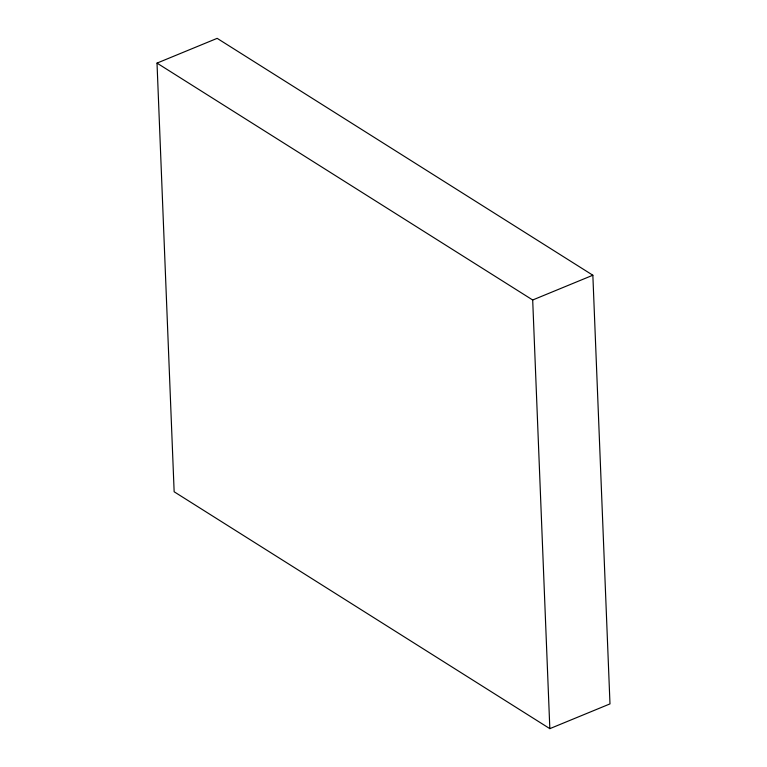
<?xml version="1.0" encoding="UTF-8"?>
<svg xmlns="http://www.w3.org/2000/svg" width="767" height="767" viewBox="0 0 767 767"><rect width="100%" height="100%" fill="white"/><g stroke="black" fill="none" stroke-linecap="round" stroke-linejoin="round"><path stroke-width="1.15" d="M157.014 63.105L217.166 38.35L592.853 275.228L609.986 703.895L549.834 728.65L174.147 491.772L157.014 63.105L532.691 299.993L592.853 275.228M532.691 299.993L549.834 728.65"/></g></svg>
